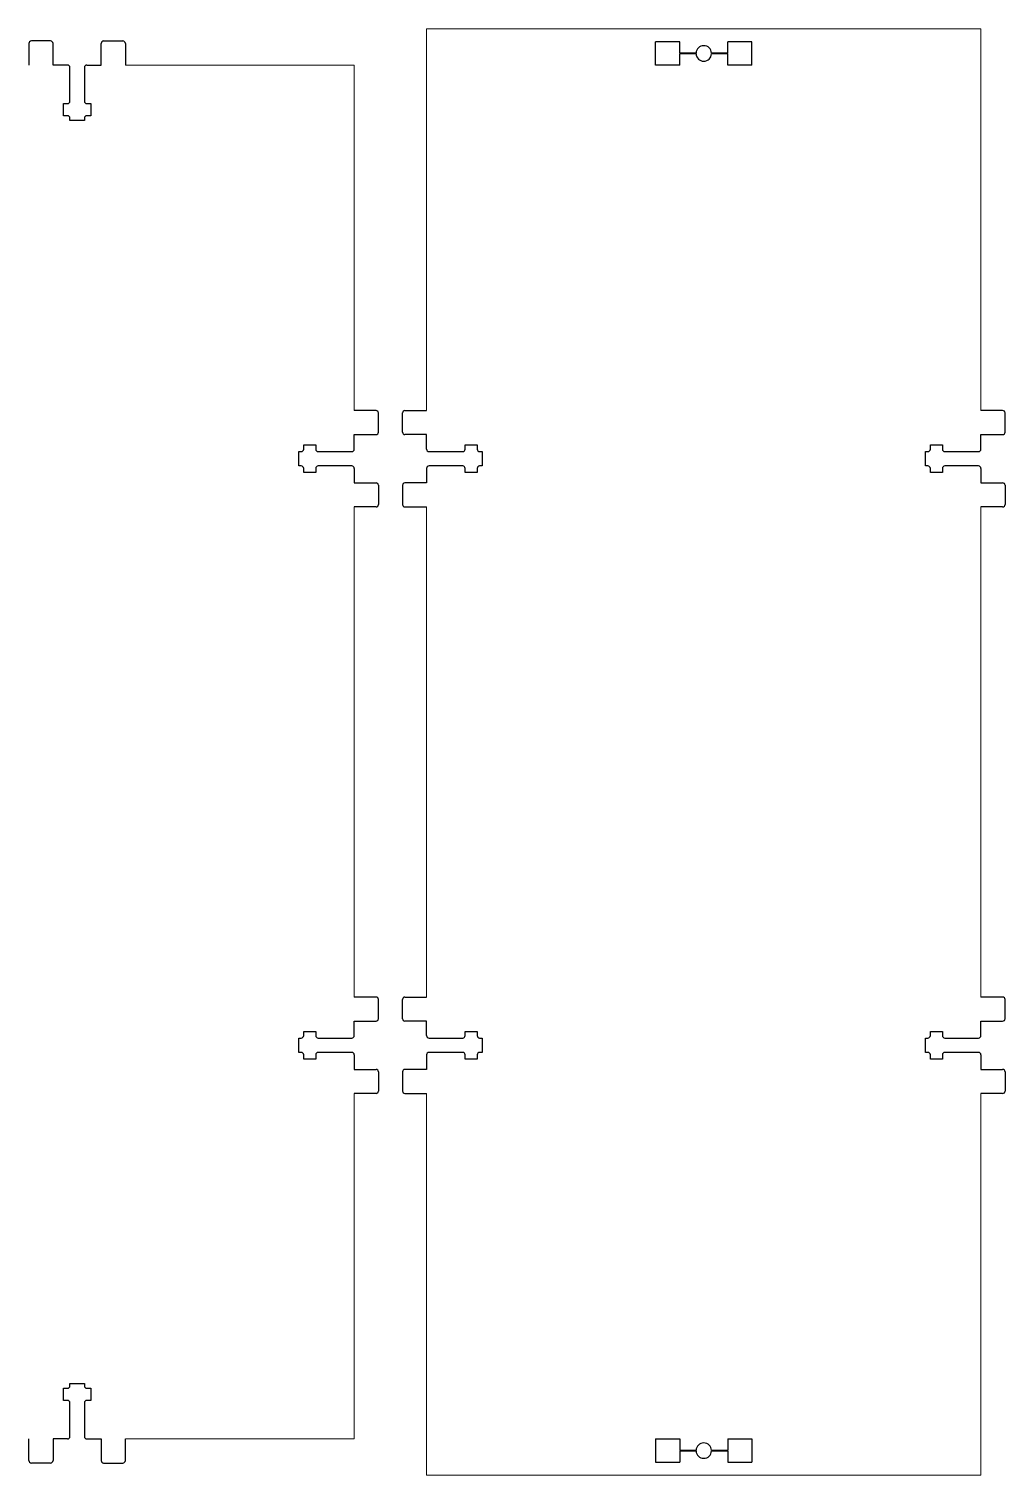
# Model space of a CAD drawing. Header units: millimetres. Extents: x -3 to 1890, y 0 to 300.
# Drawn here: x 180 to 382.5, y 0 to 300 of the extents above; entities that cross this region are included whole.
import ezdxf

# ---------------------------------------------------------------- set-up
doc = ezdxf.new("R2010")
doc.units = ezdxf.units.MM
doc.layers.get('0').update_dxf_attribs({"linetype": 'CONTINUOUS', "lineweight": 25, "true_color": 0x000000})
doc.layers.add('Front', color=7, linetype='CONTINUOUS', lineweight=0, true_color=0x000000)
doc.layers.add('Left', color=7, linetype='CONTINUOUS', lineweight=0, true_color=0x000000)

msp = doc.modelspace()

# ---------------------------------------------------------------- linework, layer by layer
for p, q in [((180, 297), (180, 292.5)), ((184.5, 297.5), (180.5, 297.5)), ((185, 292.5), (185, 297)), ((195, 292.5), (195, 297)), ((195.5, 297.5), (199.5, 297.5)), ((200, 297), (200, 292.5)), ((315, 297.33), (310, 297.33)), ((310, 292.5), (310, 297.33)), ((315, 294.98), (315, 297.33)), ((330, 297.33), (325, 297.33)), ((325, 294.98), (325, 297.33)), ((330, 292.5), (330, 297.33)), ((318.4, 294.98), (315, 294.98)), ((318.4, 294.85), (315, 294.85)), ((315, 292.5), (315, 294.85)), ((325, 294.98), (321.6, 294.98)), ((325, 294.85), (321.6, 294.85)), ((325, 292.5), (325, 294.85)), ((188, 292.5), (185, 292.5)), ((188.5, 285), (188.5, 292)), ((191.5, 292), (191.5, 285)), ((192, 292.5), (195, 292.5)), ((315, 292.5), (310, 292.5)), ((330, 292.5), (325, 292.5)), ((187.14, 282), (187.14, 284.5)), ((187.14, 284.5), (188, 284.5)), ((188, 282), (187.14, 282)), ((192, 284.5), (192.86, 284.5)), ((192.86, 282), (192, 282)), ((192.86, 284.5), (192.86, 282)), ((188.5, 281), (188.5, 281.5)), ((191.5, 281), (188.5, 281)), ((191.5, 281.5), (191.5, 281)), ((252, 220.83), (247.5, 220.83)), ((252.5, 216.33), (252.5, 220.33)), ((257.5, 216.33), (257.5, 220.33)), ((258, 220.83), (262.5, 220.83)), ((382, 220.83), (377.5, 220.83)), ((382.5, 216.33), (382.5, 220.33)), ((237, 212.83), (237, 213.69)), ((237, 213.69), (239.5, 213.69)), ((239.5, 213.69), (239.5, 212.83)), ((247.5, 212.83), (247.5, 215.83)), ((247.5, 215.83), (252, 215.83)), ((262.5, 215.83), (258, 215.83)), ((262.5, 212.83), (262.5, 215.83)), ((270.5, 213.69), (273, 213.69)), ((270.5, 212.83), (270.5, 213.69)), ((273, 213.69), (273, 212.83)), ((367, 212.83), (367, 213.69)), ((367, 213.69), (369.5, 213.69)), ((369.5, 213.69), (369.5, 212.83)), ((377.5, 212.83), (377.5, 215.83)), ((377.5, 215.83), (382, 215.83)), ((236, 209.33), (236, 212.33)), ((236, 212.33), (236.5, 212.33)), ((240, 212.33), (247, 212.33)), ((263, 212.33), (270, 212.33)), ((273.5, 212.33), (274, 212.33)), ((274, 212.33), (274, 209.33)), ((366, 209.33), (366, 212.33)), ((366, 212.33), (366.5, 212.33)), ((370, 212.33), (377, 212.33)), ((236.5, 209.33), (236, 209.33)), ((237, 207.97), (237, 208.83)), ((239.5, 207.97), (237, 207.97)), ((239.5, 208.83), (239.5, 207.97)), ((247, 209.33), (240, 209.33)), ((247.5, 208.83), (247.5, 205.83)), ((262.5, 208.83), (262.5, 205.83)), ((270, 209.33), (263, 209.33)), ((270.5, 207.97), (270.5, 208.83)), ((273, 207.97), (270.5, 207.97)), ((273, 208.83), (273, 207.97)), ((274, 209.33), (273.5, 209.33)), ((366.5, 209.33), (366, 209.33)), ((367, 207.97), (367, 208.83)), ((369.5, 207.97), (367, 207.97)), ((369.5, 208.83), (369.5, 207.97)), ((377, 209.33), (370, 209.33)), ((377.5, 208.83), (377.5, 205.83)), ((247.5, 205.83), (252, 205.83)), ((252.5, 205.33), (252.5, 201.33)), ((257.5, 205.33), (257.5, 201.33)), ((262.5, 205.83), (258, 205.83)), ((377.5, 205.83), (382, 205.83)), ((382.5, 205.33), (382.5, 201.33)), ((252, 200.83), (247.5, 200.83)), ((258, 200.83), (262.5, 200.83)), ((382, 200.83), (377.5, 200.83)), ((252, 99.17), (247.5, 99.17)), ((258, 99.17), (262.5, 99.17)), ((382, 99.17), (377.5, 99.17)), ((252.5, 94.67), (252.5, 98.67)), ((257.5, 94.67), (257.5, 98.67)), ((382.5, 94.67), (382.5, 98.67)), ((247.5, 91.17), (247.5, 94.17)), ((247.5, 94.17), (252, 94.17)), ((262.5, 94.17), (258, 94.17)), ((262.5, 91.17), (262.5, 94.17)), ((377.5, 91.17), (377.5, 94.17)), ((377.5, 94.17), (382, 94.17)), ((236, 87.67), (236, 90.67)), ((236, 90.67), (236.5, 90.67)), ((237, 91.17), (237, 92.03)), ((237, 92.03), (239.5, 92.03)), ((239.5, 92.03), (239.5, 91.17)), ((240, 90.67), (247, 90.67)), ((263, 90.67), (270, 90.67)), ((270.5, 92.03), (273, 92.03)), ((270.5, 91.17), (270.5, 92.03)), ((273, 92.03), (273, 91.17)), ((273.5, 90.67), (274, 90.67)), ((274, 90.67), (274, 87.67)), ((366, 87.67), (366, 90.67)), ((366, 90.67), (366.5, 90.67)), ((367, 91.17), (367, 92.03)), ((367, 92.03), (369.5, 92.03)), ((369.5, 92.03), (369.5, 91.17)), ((370, 90.67), (377, 90.67)), ((236.5, 87.67), (236, 87.67)), ((237, 86.31), (237, 87.17)), ((239.5, 87.17), (239.5, 86.31)), ((247, 87.67), (240, 87.67)), ((247.5, 87.17), (247.5, 84.17)), ((262.5, 87.17), (262.5, 84.17)), ((270, 87.67), (263, 87.67)), ((270.5, 86.31), (270.5, 87.17)), ((273, 87.17), (273, 86.31)), ((274, 87.67), (273.5, 87.67)), ((366.5, 87.67), (366, 87.67)), ((367, 86.31), (367, 87.17)), ((369.5, 87.17), (369.5, 86.31)), ((377, 87.67), (370, 87.67)), ((377.5, 87.17), (377.5, 84.17)), ((239.5, 86.31), (237, 86.31)), ((247.5, 84.17), (252, 84.17)), ((262.5, 84.17), (258, 84.17)), ((273, 86.31), (270.5, 86.31)), ((369.5, 86.31), (367, 86.31)), ((377.5, 84.17), (382, 84.17)), ((252.5, 83.67), (252.5, 79.67)), ((257.5, 83.67), (257.5, 79.67)), ((382.5, 83.67), (382.5, 79.67)), ((252, 79.17), (247.5, 79.17)), ((258, 79.17), (262.5, 79.17)), ((382, 79.17), (377.5, 79.17)), ((187.14, 18), (188, 18)), ((187.14, 15.5), (187.14, 18)), ((188.5, 19), (191.5, 19)), ((188.5, 18.5), (188.5, 19)), ((191.5, 19), (191.5, 18.5)), ((192, 18), (192.86, 18)), ((192.86, 18), (192.86, 15.5)), ((188, 15.5), (187.14, 15.5)), ((188.5, 8), (188.5, 15)), ((192.86, 15.5), (192, 15.5)), ((191.5, 15), (191.5, 8)), ((180, 3), (180, 7.5)), ((185, 7.5), (185, 3)), ((188, 7.5), (185, 7.5)), ((192, 7.5), (195, 7.5)), ((195, 7.5), (195, 3)), ((200, 3), (200, 7.5)), ((310, 7.5), (315, 7.5)), ((310, 7.5), (310, 2.67)), ((315, 7.5), (315, 5.15)), ((325, 7.5), (325, 5.15)), ((325, 7.5), (330, 7.5)), ((330, 7.5), (330, 2.67)), ((315, 5.15), (318.4, 5.15)), ((315, 5.02), (318.4, 5.02)), ((315, 5.02), (315, 2.67)), ((321.6, 5.15), (325, 5.15)), ((321.6, 5.02), (325, 5.02)), ((325, 5.02), (325, 2.67)), ((184.5, 2.5), (180.5, 2.5)), ((195.5, 2.5), (199.5, 2.5)), ((310, 2.67), (315, 2.67)), ((325, 2.67), (330, 2.67))]:
    msp.add_line(p, q)
for centre, radius, start, end in [((180.5, 297), 0.5, 90, 180), ((184.5, 297), 0.5, 360, 90), ((195.5, 297), 0.5, 90, 180), ((199.5, 297), 0.5, 360, 90), ((320, 294.91), 1.6, 2.3283, 177.6717), ((320, 294.91), 1.6, 182.3283, 357.6717), ((188, 292), 0.5, 360, 90), ((192, 292), 0.5, 90, 180), ((188, 285), 0.5, 270, 360), ((192, 285), 0.5, 180, 270), ((188, 281.5), 0.5, 360, 90), ((192, 281.5), 0.5, 90, 180), ((252, 220.33), 0.5, 360, 90), ((258, 220.33), 0.5, 90, 180), ((382, 220.33), 0.5, 360, 90), ((252, 216.33), 0.5, 270, 360), ((258, 216.33), 0.5, 180, 270), ((382, 216.33), 0.5, 270, 360), ((236.5, 212.83), 0.5, 270, 360), ((240, 212.83), 0.5, 180, 270), ((247, 212.83), 0.5, 270, 360), ((263, 212.83), 0.5, 180, 270), ((270, 212.83), 0.5, 270, 0), ((273.5, 212.83), 0.5, 180, 270), ((366.5, 212.83), 0.5, 270, 360), ((370, 212.83), 0.5, 180, 270), ((377, 212.83), 0.5, 270, 360), ((236.5, 208.83), 0.5, 360, 90), ((240, 208.83), 0.5, 90, 180), ((247, 208.83), 0.5, 0, 90), ((263, 208.83), 0.5, 90, 180), ((270, 208.83), 0.5, 0, 90), ((273.5, 208.83), 0.5, 90, 180), ((366.5, 208.83), 0.5, 360, 90), ((370, 208.83), 0.5, 90, 180), ((377, 208.83), 0.5, 0, 90), ((252, 205.33), 0.5, 360, 90), ((258, 205.33), 0.5, 90, 180), ((382, 205.33), 0.5, 360, 90), ((252, 201.33), 0.5, 270, 360), ((258, 201.33), 0.5, 180, 270), ((382, 201.33), 0.5, 270, 360), ((252, 98.67), 0.5, 360, 90), ((258, 98.67), 0.5, 90, 180), ((382, 98.67), 0.5, 360, 90), ((252, 94.67), 0.5, 270, 360), ((258, 94.67), 0.5, 180, 270), ((382, 94.67), 0.5, 270, 360), ((236.5, 91.17), 0.5, 270, 360), ((240, 91.17), 0.5, 180, 270), ((247, 91.17), 0.5, 270, 360), ((263, 91.17), 0.5, 180, 270), ((270, 91.17), 0.5, 270, 0), ((273.5, 91.17), 0.5, 180, 270), ((366.5, 91.17), 0.5, 270, 360), ((370, 91.17), 0.5, 180, 270), ((377, 91.17), 0.5, 270, 360), ((236.5, 87.17), 0.5, 360, 90), ((240, 87.17), 0.5, 90, 180), ((247, 87.17), 0.5, 0, 90), ((263, 87.17), 0.5, 90, 180), ((270, 87.17), 0.5, 0, 90), ((273.5, 87.17), 0.5, 90, 180), ((366.5, 87.17), 0.5, 360, 90), ((370, 87.17), 0.5, 90, 180), ((377, 87.17), 0.5, 0, 90), ((252, 83.67), 0.5, 360, 90), ((258, 83.67), 0.5, 90, 180), ((382, 83.67), 0.5, 360, 90), ((252, 79.67), 0.5, 270, 360), ((258, 79.67), 0.5, 180, 270), ((382, 79.67), 0.5, 270, 360), ((188, 18.5), 0.5, 270, 0), ((192, 18.5), 0.5, 180, 270), ((188, 15), 0.5, 360, 90), ((192, 15), 0.5, 90, 180), ((188, 8), 0.5, 270, 0), ((192, 8), 0.5, 180, 270), ((320, 5.08), 1.6, 2.3283, 177.6717), ((180.5, 3), 0.5, 180, 270), ((184.5, 3), 0.5, 270, 0), ((199.5, 3), 0.5, 270, 0), ((320, 5.08), 1.6, 182.3283, 357.6717), ((195.5, 3), 0.5, 180, 270)]:
    msp.add_arc(centre, radius, start, end)
at = {"layer": 'Front'}
for p, q in [((200, 292.5), (247.5, 292.5)), ((247.5, 292.5), (247.5, 220.83)), ((247.5, 200.83), (247.5, 99.17)), ((247.5, 79.17), (247.5, 7.5)), ((200, 7.5), (247.5, 7.5))]:
    msp.add_line(p, q, dxfattribs=at)
at = {"layer": 'Left'}
for p, q in [((262.5, 300), (262.5, 220.83)), ((262.5, 300), (377.5, 300)), ((377.5, 220.83), (377.5, 300)), ((262.5, 200.83), (262.5, 99.17)), ((377.5, 99.17), (377.5, 200.83)), ((262.5, 79.17), (262.5, 0)), ((377.5, 0), (377.5, 79.17)), ((377.5, 0), (262.5, 0))]:
    msp.add_line(p, q, dxfattribs=at)

doc.saveas('drawing.dxf')
